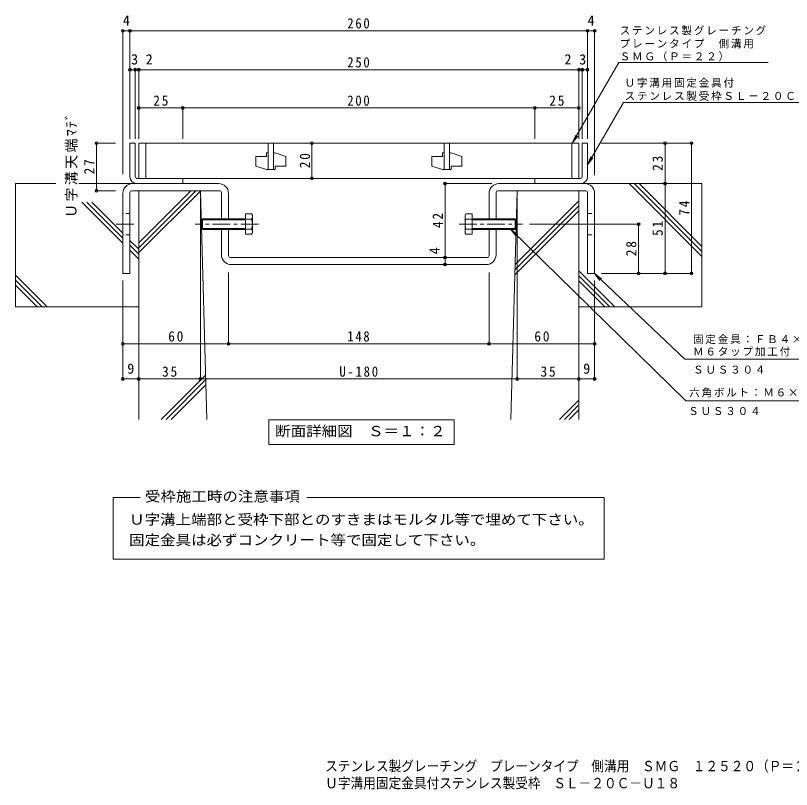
# Model space of a CAD drawing. Units: millimetres, scale not verified. Extents: x -268 to 414, y -388 to 290.
# Drawn here: x -268.3 to 172.6, y -387.7 to 52.1 of the extents above; entities that cross this region are included whole.
import ezdxf
from ezdxf.enums import TextEntityAlignment as Align

# ---------------------------------------------------------------- set-up
doc = ezdxf.new("R2010")
doc.units = ezdxf.units.MM
doc.header["$LTSCALE"] = 2
doc.header["$PDMODE"] = 32
doc.header["$PDSIZE"] = 1.6
doc.linetypes.add('CHAIN1', pattern=[8, 5, -1, 1, -1])
doc.linetypes.add('DASHED1', pattern=[1.8, 1.2, -0.6])
for name, color, linetype, lineweight in [('D-1', 2, 'Continuous', 9), ('D-2', 3, 'Continuous', 9), ('D-4', 7, 'Continuous', 9), ('D-5', 7, 'Continuous', 9), ('D-6', 6, 'Continuous', 9), ('D-8', 3, 'Continuous', 9), ('D-B', 2, 'Continuous', 9)]:
    doc.layers.add(name, color=color, linetype=linetype, lineweight=lineweight)
doc.layers.add('F-0_F-0ﾚｲﾔ', color=2, linetype='Continuous')
doc.layers.add('F-5_F-5ﾚｲﾔ', color=2, linetype='Continuous')
doc.styles.add('ＭＳ ゴシック', font='')
doc.styles.get('ＭＳ ゴシック').set_extended_font_data('MS Gothic')

msp = doc.modelspace()

# ---------------------------------------------------------------- linework, layer by layer
at = {"layer": 'D-1'}
for p, q in [((-203.292, -39.446), (-203.292, -20.446)), ((-200.292, -20.446), (-203.292, -20.446)), ((-200.292, -39.446), (-200.292, -20.446)), ((53.708, -39.446), (53.708, -20.446)), ((53.708, -20.446), (56.708, -20.446)), ((56.708, -39.446), (56.708, -20.446)), ((-199.292, -43.446), (-200.292, -43.446)), ((-199.292, -40.446), (-173.292, -40.446)), ((-173.292, -43.446), (-199.292, -43.446)), ((-173.292, -43.446), (-173.292, -40.446)), ((52.708, -40.446), (26.708, -40.446)), ((26.708, -43.446), (26.708, -40.446)), ((26.708, -43.446), (52.708, -43.446)), ((52.708, -43.446), (53.708, -43.446))]:
    msp.add_line(p, q, dxfattribs=at)
for centre, radius, start, end in [((-199.292, -39.446), 4, 180, 270), ((-199.292, -39.446), 1, 180, 270), ((52.708, -39.446), 1, 270, 0), ((52.708, -39.446), 4, 270, 0)]:
    msp.add_arc(centre, radius, start, end, dxfattribs=at)
at = {"layer": 'D-2'}
for p, q in [((51.708, -20.446), (-198.292, -20.446)), ((-194.292, -40.446), (-194.292, -20.446)), ((-124.792, -20.446), (-124.792, -35.446)), ((-121.792, -20.446), (-121.792, -35.446)), ((-24.792, -20.446), (-24.792, -35.446)), ((-21.792, -20.446), (-21.792, -35.446)), ((47.708, -40.446), (47.708, -20.446)), ((51.708, -20.446), (51.708, -40.446)), ((-125.792, -25.946), (-125.792, -27.946)), ((-124.792, -25.946), (-125.792, -25.946)), ((-120.792, -25.946), (-121.792, -25.946)), ((-25.792, -25.946), (-25.792, -27.946)), ((-24.792, -25.946), (-25.792, -25.946)), ((-20.792, -25.946), (-21.792, -25.946)), ((-131.792, -27.946), (-131.792, -33.446)), ((-131.792, -27.946), (-125.792, -27.946)), ((-31.792, -27.946), (-31.792, -33.446)), ((-31.792, -27.946), (-25.792, -27.946)), ((-120.792, -33.446), (-114.792, -33.446)), ((-20.792, -33.446), (-14.792, -33.446))]:
    msp.add_line(p, q, dxfattribs=at)
for points in [[(-198.292, -20.446), (-198.292, -40.446), (51.708, -40.446)], [(-120.792, -25.946), (-114.792, -27.946), (-114.792, -33.446)], [(-20.792, -25.946), (-14.792, -27.946), (-14.792, -33.446)], [(-120.792, -33.446), (-120.792, -35.446), (-125.792, -35.446), (-131.792, -33.446)], [(-20.792, -33.446), (-20.792, -35.446), (-25.792, -35.446), (-31.792, -33.446)]]:
    msp.add_lwpolyline(points, dxfattribs=at)
at = {"layer": 'D-4'}
for p, q in [((-207.292, 44.044), (-207.292, -38.028)), ((-203.292, 43.444), (-207.292, 43.444)), ((-203.292, 44.044), (-203.292, -17.946)), ((-203.292, 43.444), (56.708, 43.444)), ((56.708, 44.044), (56.708, -17.946)), ((56.708, 43.444), (60.708, 43.444)), ((60.708, 44.044), (60.708, -38.544)), ((-200.292, 21.905), (-200.292, -17.946)), ((-198.292, 21.905), (-198.292, -17.946)), ((51.708, 21.905), (51.708, -17.946)), ((53.708, 21.905), (53.708, -17.946)), ((-173.292, 0.154), (-173.292, -17.946)), ((26.708, 0.154), (26.708, -17.946)), ((-222.892, -20.446), (-211.512, -20.446)), ((-222.292, -47.446), (-222.292, -20.446)), ((-99.906, -40.446), (-99.906, -20.446)), ((116.308, -20.446), (64.416, -20.446)), ((100.708, -20.446), (100.708, -43.446)), ((115.708, -20.446), (115.708, -94.446)), ((-24.892, -43.446), (2.308, -43.446)), ((100.708, -43.446), (100.708, -94.446)), ((-222.892, -47.446), (-211.512, -47.446)), ((-163.292, -155.046), (-163.292, -51.446)), ((16.708, -155.046), (16.708, -51.446)), ((86.308, -66.447), (23.645, -66.447)), ((85.708, -94.446), (85.708, -66.447)), ((-147.292, -135.047), (-147.292, -93.965)), ((0.708, -135.047), (0.708, -93.965)), ((116.308, -94.446), (64.708, -94.446)), ((-207.292, -155.046), (-207.292, -98.446)), ((60.708, -155.046), (60.708, -98.446)), ((-163.292, -154.446), (16.708, -154.446))]:
    msp.add_line(p, q, dxfattribs=at)
for points in [[(-203.292, 21.305), (-200.292, 21.305), (-198.292, 21.305), (51.708, 21.305), (53.708, 21.305), (56.708, 21.305)], [(-198.292, -0.446), (-173.292, -0.446), (26.708, -0.446), (51.708, -0.446)], [(-24.292, -89.446), (-24.292, -85.446), (-24.292, -43.446)], [(-207.292, -134.447), (-147.292, -134.447), (0.708, -134.447), (60.708, -134.447)], [(-207.292, -154.446), (-198.292, -154.446), (-163.292, -154.446)], [(16.708, -154.446), (51.708, -154.446), (60.708, -154.446)]]:
    msp.add_lwpolyline(points, dxfattribs=at)
for p in [(-207.292, 43.444), (-203.292, 43.444), (56.708, 43.444), (60.708, 43.444), (-203.292, 21.305), (-200.292, 21.305), (-198.292, 21.305), (51.708, 21.305), (53.708, 21.305), (56.708, 21.305), (-198.292, -0.446), (-173.292, -0.446), (26.708, -0.446), (51.708, -0.446), (-222.292, -20.446), (-99.906, -20.446), (100.708, -20.446), (115.708, -20.446), (-99.906, -40.446), (-24.292, -43.446), (100.708, -43.446), (-222.292, -47.446), (85.708, -66.447), (-24.292, -85.446), (-24.292, -89.446), (85.708, -94.446), (100.708, -94.446), (115.708, -94.446), (-207.292, -134.447), (-147.292, -134.447), (0.708, -134.447), (60.708, -134.447), (-207.292, -154.446), (-198.292, -154.446), (-163.292, -154.446), (16.708, -154.446), (51.708, -154.446), (60.708, -154.446)]:
    msp.add_point(p, dxfattribs=at)
at = {"layer": 'D-5'}
for p, q in [((48.048, -20.446), (74.484, 25.344)), ((74.484, 25.344), (159.222, 25.344)), ((56.708, -32.667), (77.118, 2.684)), ((205.08, 2.684), (77.118, 2.684)), ((48.048, -20.446), (49.961, -15.826)), ((48.048, -20.446), (51.091, -16.479)), ((56.708, -32.667), (58.621, -28.048)), ((56.708, -32.667), (59.752, -28.7)), ((13.075, -69.447), (16.158, -73.384)), ((60.708, -94.446), (64.675, -97.489)), ((60.708, -94.446), (63.752, -98.412)), ((60.708, -94.446), (111.875, -143.267)), ((192.647, -143.267), (111.875, -143.267)), ((112.461, -166.879), (192.232, -166.879)), ((-124.362, -177.755), (-19.162, -177.755)), ((-124.362, -177.755), (-124.362, -191.755)), ((-19.162, -177.755), (-19.162, -191.755)), ((-124.362, -191.755), (-19.162, -191.755)), ((-212.75, -221.897), (-197.534, -221.897)), ((-212.75, -256.82), (-212.75, -221.897)), ((-102.82, -221.897), (66.166, -221.897)), ((66.166, -221.897), (66.166, -256.82)), ((66.166, -256.82), (-212.75, -256.82))]:
    msp.add_line(p, q, dxfattribs=at)
msp.add_lwpolyline([(112.461, -166.879), (13.075, -69.447), (17.072, -72.451)], dxfattribs=at)
at = {"layer": 'D-6'}
for p, q in [((-268.292, -43.446), (-268.292, -113.446)), ((-268.292, -43.446), (-245.316, -43.446)), ((-232.415, -43.446), (-200.292, -43.446)), ((121.708, -43.446), (53.708, -43.446)), ((80.28, -43.446), (121.708, -84.874)), ((83.108, -43.446), (121.708, -82.046)), ((85.936, -43.446), (121.708, -79.217)), ((121.708, -43.446), (121.708, -113.446)), ((-198.292, -47.446), (-163.292, -47.446)), ((-198.292, -47.446), (-198.292, -177.446)), ((-198.292, -79.833), (-165.905, -47.446)), ((-198.292, -77.005), (-168.733, -47.446)), ((-198.292, -82.662), (-163.286, -47.656)), ((-159.681, -177.446), (-163.292, -47.446)), ((13.097, -177.446), (16.708, -47.446)), ((16.708, -47.446), (51.708, -47.446)), ((51.708, -47.446), (51.708, -177.446)), ((-230.646, -53.976), (-207.292, -77.331)), ((-227.818, -53.976), (-207.292, -74.502)), ((-224.989, -53.976), (-207.292, -71.674)), ((15.46, -92.355), (51.708, -56.107)), ((15.541, -89.446), (51.708, -53.279)), ((15.38, -95.264), (51.708, -58.936)), ((-203.292, -75.674), (-198.292, -80.674)), ((-203.292, -78.502), (-198.292, -83.502)), ((-203.292, -81.331), (-198.292, -86.331)), ((-268.292, -95.527), (-250.373, -113.446)), ((51.708, -93.002), (72.151, -113.446)), ((51.708, -95.831), (69.323, -113.446)), ((-268.292, -98.355), (-253.201, -113.446)), ((-268.292, -101.183), (-256.03, -113.446)), ((51.708, -98.659), (66.494, -113.446)), ((-268.292, -113.446), (-198.292, -113.446)), ((121.708, -113.446), (51.708, -113.446)), ((-185.596, -177.446), (-160.381, -152.231)), ((-182.767, -177.446), (-160.305, -154.983)), ((-179.939, -177.446), (-160.228, -157.735)), ((40.678, -177.446), (51.708, -166.416)), ((43.507, -177.446), (51.708, -169.244)), ((46.335, -177.446), (51.708, -172.073))]:
    msp.add_line(p, q, dxfattribs=at)
at = {"layer": 'D-8'}
for p, q in [((-152.892, -43.446), (-201.692, -43.446)), ((6.308, -43.446), (55.108, -43.446)), ((-203.292, -48.446), (-203.292, -94.446)), ((-152.292, -47.446), (-202.292, -47.446)), ((-151.292, -63.446), (-151.292, -48.446)), ((4.708, -63.446), (4.708, -48.446)), ((5.708, -47.446), (55.708, -47.446)), ((56.708, -48.446), (56.708, -94.446)), ((-207.292, -49.046), (-207.292, -94.446)), ((-147.292, -63.446), (-147.292, -49.046)), ((0.708, -63.446), (0.708, -49.046)), ((60.708, -49.046), (60.708, -94.446)), ((-151.292, -83.846), (-151.292, -69.447)), ((-147.292, -84.446), (-147.292, -69.447)), ((0.708, -84.446), (0.708, -69.446)), ((4.708, -83.846), (4.708, -69.446)), ((-0.292, -85.446), (-146.292, -85.446)), ((-0.892, -89.446), (-145.692, -89.446)), ((-207.292, -94.446), (-203.292, -94.446)), ((60.708, -94.446), (56.708, -94.446))]:
    msp.add_line(p, q, dxfattribs=at)
at = {"layer": 'D-8', "linetype": 'DASHED1'}
for p, q in [((-203.292, -60.446), (-207.292, -60.446)), ((56.708, -60.446), (60.708, -60.446)), ((-147.292, -63.446), (-151.292, -63.446)), ((0.708, -63.446), (4.708, -63.446)), ((-147.292, -69.446), (-151.292, -69.446)), ((0.708, -69.446), (4.708, -69.446)), ((-203.292, -72.446), (-207.292, -72.446)), ((56.708, -72.446), (60.708, -72.446))]:
    msp.add_line(p, q, dxfattribs=at)
at = {"layer": 'D-8', "linetype": 'CHAIN1'}
msp.add_line((-211.11, -66.446), (-200.608, -66.446), dxfattribs=at)
at = {"layer": 'D-8'}
for centre, radius, start, end in [((-201.692, -49.046), 5.6, 90, 180), ((-152.892, -49.046), 5.6, 0, 90), ((6.308, -49.046), 5.6, 90, 180), ((55.108, -49.046), 5.6, 0, 90), ((-202.292, -48.446), 1, 90, 180), ((-152.292, -48.446), 1, 0, 90), ((5.708, -48.446), 1, 90, 180), ((55.708, -48.446), 1, 0, 90), ((-145.692, -83.846), 5.6, 180, 270), ((-146.292, -84.446), 1, 180, 270), ((-0.892, -83.846), 5.6, 270, 0), ((-0.292, -84.446), 1, 270, 0)]:
    msp.add_arc(centre, radius, start, end, dxfattribs=at)
at = {"layer": 'D-B'}
for p, q in [((-137.696, -60.674), (-137.696, -72.221)), ((-134.143, -60.674), (-137.696, -60.674)), ((-134.143, -60.674), (-133.696, -61.447)), ((-133.696, -71.447), (-133.696, -61.447)), ((-12.441, -60.674), (-12.888, -61.447)), ((-12.888, -71.447), (-12.888, -61.447)), ((-12.441, -60.674), (-8.888, -60.674)), ((-8.888, -60.674), (-8.888, -72.221)), ((-162.696, -63.989), (-162.155, -63.447)), ((-162.696, -68.906), (-162.696, -63.989)), ((-137.696, -63.989), (-162.696, -63.989)), ((-162.155, -63.447), (-162.155, -69.447)), ((-137.696, -63.447), (-162.155, -63.447)), ((-134.143, -63.56), (-137.696, -63.56)), ((-12.441, -63.56), (-8.888, -63.56)), ((-8.888, -63.447), (15.571, -63.447)), ((-8.888, -63.989), (16.112, -63.989)), ((15.571, -63.447), (15.571, -69.447)), ((16.112, -63.989), (15.571, -63.447)), ((16.112, -68.906), (16.112, -63.989)), ((-162.696, -68.906), (-162.155, -69.447)), ((-137.696, -68.906), (-162.696, -68.906)), ((-137.696, -69.447), (-162.155, -69.447)), ((-134.143, -69.334), (-137.696, -69.334)), ((-12.441, -69.334), (-8.888, -69.334)), ((-8.888, -68.906), (16.112, -68.906)), ((-8.888, -69.447), (15.571, -69.447)), ((16.112, -68.906), (15.571, -69.447)), ((-134.143, -72.221), (-137.696, -72.221)), ((-133.696, -71.447), (-134.143, -72.221)), ((-12.888, -71.447), (-12.441, -72.221)), ((-12.441, -72.221), (-8.888, -72.221))]:
    msp.add_line(p, q, dxfattribs=at)
at = {"layer": 'D-B', "linetype": 'CHAIN1'}
for p, q in [((-130.335, -66.447), (-166.229, -66.447)), ((-16.249, -66.447), (19.645, -66.447))]:
    msp.add_line(p, q, dxfattribs=at)
at = {"layer": 'D-B'}
for centre, radius, start, end in [((-137.094, -62.378), 3.408, 4.38425, 29.99998), ((-9.49, -62.378), 3.408, 150, 175.61575), ((-136.543, -62.027), 2.848, 327.42444, 358.1913), ((-143.25, -66.447), 9.553, 342.41203, 17.58795), ((-10.041, -62.027), 2.848, 181.80869, 212.57555), ((-3.334, -66.447), 9.553, 162.41203, 197.58795), ((-136.543, -70.867), 2.848, 1.80869, 32.57555), ((-10.041, -70.867), 2.848, 147.42445, 178.19131), ((-137.094, -70.517), 3.408, 329.99998, 355.61574), ((-9.49, -70.517), 3.408, 184.38426, 210)]:
    msp.add_arc(centre, radius, start, end, dxfattribs=at)

# ---------------------------------------------------------------- texts
at = {"layer": 'D-4', "color": 2, "style": 'ＭＳ ゴシック'}
for s, p in [('4', (-207.292, 44.644)), ('4', (56.708, 44.644)), ('3', (-202.623, 22.505)), ('2', (-194.356, 22.505)), ('2', (43.543, 22.505)), ('3', (51.947, 22.505)), ('9', (-204.792, -153.246)), ('9', (54.208, -153.246))]:
    msp.add_text(s, height=5.865, dxfattribs=at).set_placement(p, align=Align.BOTTOM_LEFT)
msp.add_text('4', height=5.865, rotation=90, dxfattribs=at).set_placement((-25.492, -83.618), align=Align.BOTTOM_LEFT)
at = {"layer": 'D-4', "color": 2, "char_height": 5.865, "attachment_point": 7, "style": 'ＭＳ ゴシック'}
for s, insert in [('\\T1.27;\\W0.9;260', (-79.792, 44.644)), ('\\T1.27;\\W0.9;250', (-79.792, 22.505)), ('\\T1.27;\\W0.95;25', (-190.042, 0.754)), ('\\T1.27;\\W0.9;200', (-79.792, 0.754)), ('\\T1.27;\\W0.95;25', (34.958, 0.754)), ('\\T1.27;\\W0.95;60', (-181.542, -133.247)), ('\\T1.27;\\W0.9;148', (-79.792, -133.247)), ('\\T1.27;\\W0.95;60', (26.458, -133.247)), ('\\T1.27;\\W0.95;35', (-185.042, -153.246)), ('\\T1.28;\\W0.9;U-180', (-84.292, -153.246)), ('\\T1.27;\\W0.95;35', (29.958, -153.246))]:
    msp.add_mtext(s, dxfattribs=dict(at, insert=insert))
at = {"layer": 'D-4', "color": 2, "char_height": 5.865, "attachment_point": 7, "rotation": 90, "style": 'ＭＳ ゴシック'}
for s, insert in [('\\T1.16;Ｕ字溝天端ﾏﾃﾞ', (-232.996, -62.946)), ('\\T1.27;\\W0.95;27', (-223.492, -38.196)), ('\\T1.27;\\W0.95;20', (-100.906, -34.696)), ('\\T1.27;\\W0.95;23', (99.508, -36.196)), ('\\T1.27;\\W0.95;74', (114.508, -61.696)), ('\\T1.27;\\W0.95;42', (-25.492, -68.696)), ('\\T1.27;\\W0.95;51', (99.508, -73.196)), ('\\T1.27;\\W0.95;28', (84.508, -84.696))]:
    msp.add_mtext(s, dxfattribs=dict(at, insert=insert))
at = {"layer": 'D-5', "color": 2, "style": 'ＭＳ ゴシック', "width": 1.1}
for s, p in [('断面詳細図\u3000Ｓ＝１：２', (-120.762, -188.755)), ('受枠施工時の注意事項', (-194.756, -225.867)), ('Ｕ字溝上端部と受枠下部とのすきまはモルタル等で埋めて下さい。', (-203.756, -239.007)), ('固定金具は必ずコンクリート等で固定して下さい。', (-203.756, -250.667))]:
    msp.add_text(s, height=5.865, dxfattribs=at).set_placement(p, align=Align.BOTTOM_LEFT)
at = {"layer": 'D-5', "char_height": 4.399, "attachment_point": 7, "style": 'ＭＳ ゴシック'}
for s, insert in [('\\T1.17;ステンレス製グレーチング', (74.966, 40.869)), ('\\T1.17;プレーンタイプ\u3000側溝用', (74.966, 33.376)), ('\\T1.17;ＳＭＧ（Ｐ＝２２）', (74.966, 26.048)), ('\\T1.17;Ｕ字溝用固定金具付', (77.741, 11.127)), ('\\T1.17;ステンレス製受枠ＳＬ－２０Ｃ－Ｕ１８', (77.741, 3.636)), ('\\T1.17;固定金具：ＦＢ４×３２', (116.647, -134.601)), ('\\T1.17;Ｍ６タップ加工付', (116.647, -141.601)), ('\\T1.17;ＳＵＳ３０４', (116.647, -151.488)), ('\\T1.17;六角ボルト：Ｍ６×２５', (114.41, -164.879)), ('\\T1.17;ＳＵＳ３０４', (113.889, -175.012))]:
    msp.add_mtext(s, dxfattribs=dict(at, insert=insert))
at = {"layer": 'F-0_F-0ﾚｲﾔ', "style": 'ＭＳ ゴシック', "width": 0.9}
msp.add_text('Ｕ字溝用固定金具付ステンレス製受枠\u3000ＳＬ－２０Ｃ－Ｕ１８', height=5.865, dxfattribs=at).set_placement((-92.359, -388.829), align=Align.BOTTOM_LEFT)
at = {"layer": 'F-5_F-5ﾚｲﾔ', "style": 'ＭＳ ゴシック', "width": 0.9}
msp.add_text('ステンレス製グレーチング\u3000プレーンタイプ\u3000側溝用\u3000ＳＭＧ\u3000１２５２０（Ｐ＝２２）', height=5.865, dxfattribs=at).set_placement((-92.359, -379.137), align=Align.BOTTOM_LEFT)

doc.saveas('drawing.dxf')
